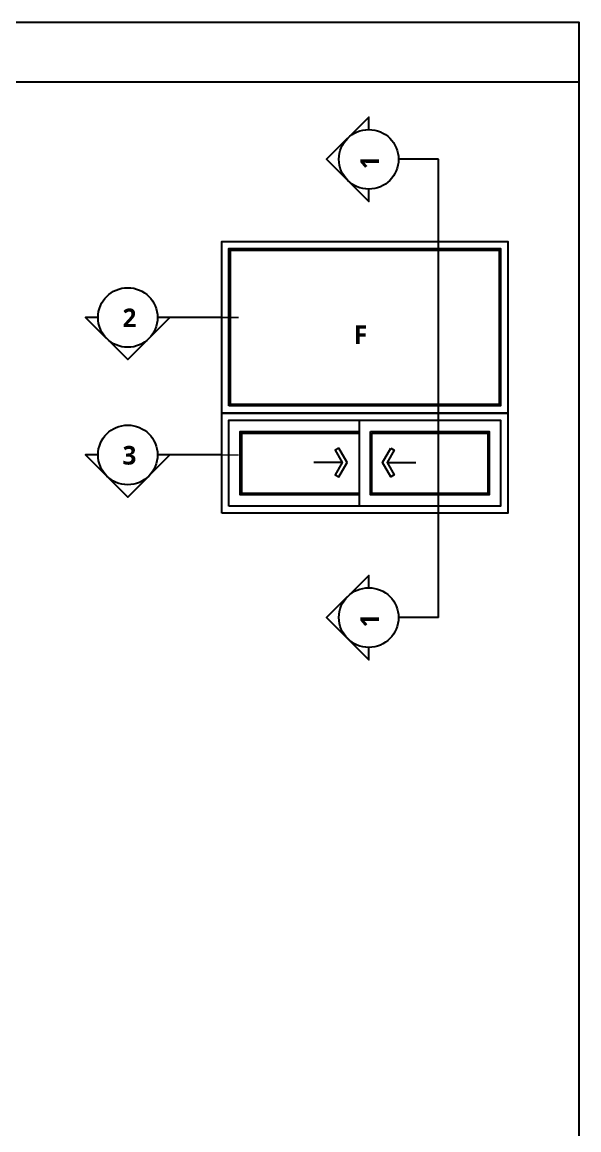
# Model space of a CAD drawing. Extents: x 0 to 20413, y 0 to 2870.
# Drawn here: x 5002 to 5750, y 1383 to 2870 of the extents above; entities that cross this region are included whole.
import ezdxf

# ---------------------------------------------------------------- set-up
doc = ezdxf.new("R2010")
doc.units = 0
for name, color, linetype in [('0-판넬전개선', 11, 'Continuous'), ('A-ANNO-GRA1', 7, 'Continuous'), ('~FRAME', 2, 'Continuous'), ('~TEXT', 3, 'Continuous'), ('~WINDOW', 4, 'Continuous'), ('지시선', 3, 'Continuous')]:
    doc.layers.add(name, color=color, linetype=linetype)
doc.styles.add('SY PANEL', font='NanumGothicBold.ttf')

# ---------------------------------------------------------------- blocks, each defined once
blk = doc.blocks.new('AR1')
at = {"layer": '지시선'}
blk.add_lwpolyline([(0.286, 0.501), (0.41, 0.43), (0.165, 0), (0.41, -0.43), (0.286, -0.501), (0, 0)], close=True, dxfattribs=at)

msp = doc.modelspace()

# ---------------------------------------------------------------- linework, layer by layer
for p, q in [((2200, 2870), (5750, 2870)), ((2200, 2790), (5750, 2790))]:
    msp.add_line(p, q)
at = {"layer": '0-판넬전개선'}
for p, q in [((5467.87, 2742.48), (5411.3, 2685.91)), ((5467.87, 2629.34), (5411.3, 2685.91)), ((5561.41, 2685.91), (5507.87, 2685.91)), ((5561.41, 2070.97), (5561.41, 2685.91)), ((5087.72, 2473.65), (5144.29, 2417.08)), ((5200.86, 2473.65), (5144.29, 2417.08)), ((5270.58, 2473.65), (5184.29, 2473.65)), ((5087.72, 2289.2), (5144.29, 2232.63)), ((5200.86, 2289.2), (5144.29, 2232.63)), ((5270.58, 2289.2), (5184.29, 2289.2)), ((5467.87, 2127.54), (5411.3, 2070.97)), ((5467.87, 2014.41), (5411.3, 2070.97)), ((5561.41, 2070.97), (5507.87, 2070.97))]:
    msp.add_line(p, q, dxfattribs=at)
for points in [[(5467.87, 2725.91), (5467.87, 2742.48), (5411.3, 2685.91), (5467.87, 2629.34), (5467.87, 2645.91)], [(5104.29, 2473.65), (5087.72, 2473.65), (5144.29, 2417.08), (5200.86, 2473.65), (5184.29, 2473.65)], [(5104.29, 2289.2), (5087.72, 2289.2), (5144.29, 2232.63), (5200.86, 2289.2), (5184.29, 2289.2)], [(5467.87, 2110.97), (5467.87, 2127.54), (5411.3, 2070.97), (5467.87, 2014.41), (5467.87, 2030.97)]]:
    msp.add_lwpolyline(points, dxfattribs=at)
at = {"layer": '0-판넬전개선', "const_width": 2}
for points in [[(5257.85, 2473.65), (5293.09, 2473.65)], [(5257.85, 2289.2), (5293.09, 2289.2)]]:
    msp.add_lwpolyline(points, dxfattribs=at)
at = {"layer": '0-판넬전개선'}
for centre in [(5467.87, 2685.91), (5144.29, 2473.65), (5144.29, 2289.2), (5467.87, 2070.97)]:
    msp.add_circle(centre, 40, dxfattribs=at)
at = {"layer": 'A-ANNO-GRA1'}
msp.add_lwpolyline([(2200, 2870), (5750, 2870), (5750, 100), (2200, 100)], close=True, dxfattribs=at)
at = {"layer": '~FRAME'}
for points in [[(5270.58, 2345.32), (5270.58, 2575.72), (5654.58, 2575.72), (5654.58, 2345.32)], [(5270.58, 2210.92), (5270.58, 2345.32), (5654.58, 2345.32), (5654.58, 2210.92)]]:
    msp.add_lwpolyline(points, close=True, dxfattribs=at)
at = {"layer": '~TEXT'}
for p, q in [((5432.4, 2279.07), (5393.91, 2279.07)), ((5492.75, 2279.07), (5531.25, 2279.07))]:
    msp.add_line(p, q, dxfattribs=at)
at = {"layer": '~WINDOW'}
msp.add_line((5454.98, 2335.72), (5454.98, 2220.52), dxfattribs=at)
for points in [[(5280.18, 2354.92), (5280.18, 2566.12), (5644.98, 2566.12), (5644.98, 2354.92)], [(5282.1, 2356.84), (5282.1, 2564.2), (5643.06, 2564.2), (5643.06, 2356.84)], [(5280.18, 2220.52), (5280.18, 2335.72), (5644.98, 2335.72), (5644.98, 2220.52)], [(5470.18, 2320.52), (5629.78, 2320.52), (5629.78, 2235.72), (5470.18, 2235.72)], [(5472.1, 2318.6), (5627.86, 2318.6), (5627.86, 2237.64), (5472.1, 2237.64)]]:
    msp.add_lwpolyline(points, close=True, dxfattribs=at)
for points in [[(5454.98, 2235.72), (5295.38, 2235.72), (5295.38, 2320.52), (5454.98, 2320.52)], [(5454.98, 2237.64), (5297.3, 2237.64), (5297.3, 2318.6), (5454.98, 2318.6)]]:
    msp.add_lwpolyline(points, dxfattribs=at)

# ---------------------------------------------------------------- block references
at = {"layer": '~TEXT'}
for p, xscale, yscale, zscale in [((5438.72, 2279.07), -38.39999999999964, 38.40000000000146, 38.4), ((5486.43, 2279.07), 38.39999999999964, 38.39999999999964, 38.39999999999964)]:
    msp.add_blockref('AR1', p, dxfattribs=dict(at, xscale=xscale, yscale=yscale, zscale=zscale))

# ---------------------------------------------------------------- texts
at = {"layer": '~TEXT', "style": 'SY PANEL'}
for p in [(5481.51, 2672.61), (5481.51, 2057.68)]:
    msp.add_text('1', height=25, rotation=90, dxfattribs=at).set_placement(p)
for s, p in [('2', (5137.23, 2460.67)), ('F', (5448.01, 2438.05)), ('3', (5137.23, 2276.22))]:
    msp.add_text(s, height=25, dxfattribs=at).set_placement(p)

doc.saveas('drawing.dxf')
